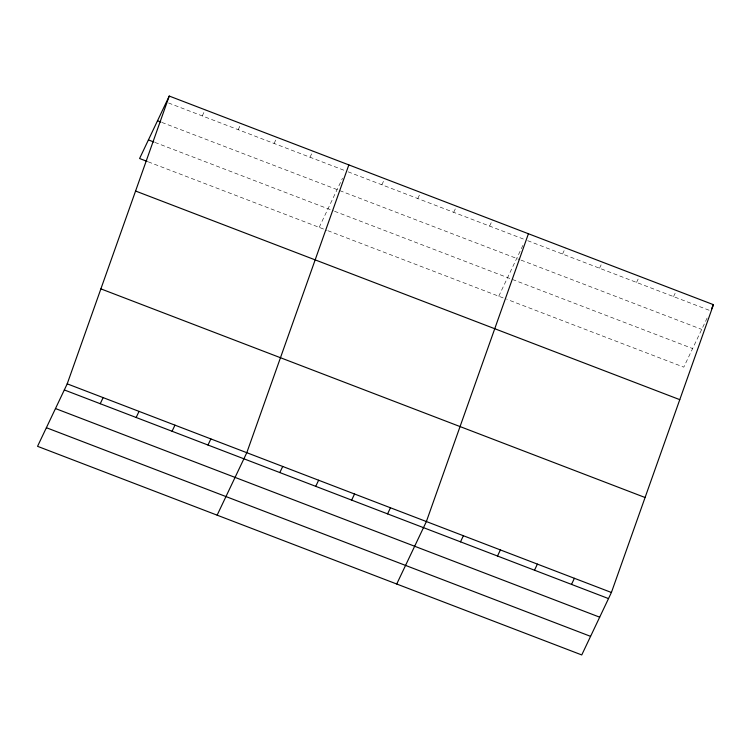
<?xml version="1.0" encoding="UTF-8"?>
<svg xmlns="http://www.w3.org/2000/svg" width="751" height="751" viewBox="0 0 751 751"><rect width="100%" height="100%" fill="white"/><g stroke="black" fill="none" stroke-linecap="round" stroke-linejoin="round"><path stroke-width="0.56" stroke-dasharray="3.75 2.82" d="M202.272 115.917L205.164 109.815M238.189 129.688L241.09 123.586M274.106 143.46L277.006 137.358M310.022 157.231L312.923 151.129M319.175 227.365L342.503 178.231M381.855 184.774L384.756 178.672M417.772 198.536L420.673 192.434M453.688 212.308L456.589 206.206M489.605 226.079L492.506 219.977M498.758 296.213L523.072 245.014M562.527 254.035L565.428 247.933M599.533 268.229L602.433 262.127M636.538 282.414L639.439 276.312M673.544 296.598L676.444 290.496M707.123 318.02L683.785 367.155L507.469 299.555M168.534 102.981L345.939 171.003M348.117 171.838L524.433 239.428M527.7 240.686L709.46 310.37M161.878 122.422L519.955 259.705M521.044 260.118L701.725 329.389M154.95 142.418L333.453 210.853M334.542 211.266L692.619 348.548M148.294 161.859L326.798 230.285M327.887 230.707L506.381 299.142"/><path stroke-width="1.13" d="M67.214 383.845L169.247 96.053L713.45 304.681L611.408 592.483L581.753 654.947L37.55 446.319L67.214 383.845L611.408 592.483M348.839 164.901L246.797 452.693L217.133 515.167M528.422 233.749L426.38 521.551L396.725 584.015M169.247 96.053L139.592 158.517L147.205 161.437M100.23 403.719L103.131 397.617M136.147 417.49L139.048 411.388M172.063 431.262L174.964 425.16M207.98 445.024L210.881 438.922M279.813 472.567L282.714 466.465M315.739 486.338L318.631 480.236M351.656 500.11L354.547 494.008M387.572 513.881L390.464 507.779M460.494 541.837L463.386 535.735M497.5 556.022L500.391 549.92M534.505 570.206L537.397 564.104M571.511 584.4L574.402 578.298M711.516 308.755L713.45 304.681M157.522 120.751L160.789 122M148.426 139.921L153.861 142.005M135.574 191.026L679.777 399.654M100.887 288.872L645.081 497.509M64.314 389.947L608.517 598.585M55.48 408.553L599.683 617.181M46.384 427.713L590.577 636.35"/></g></svg>
